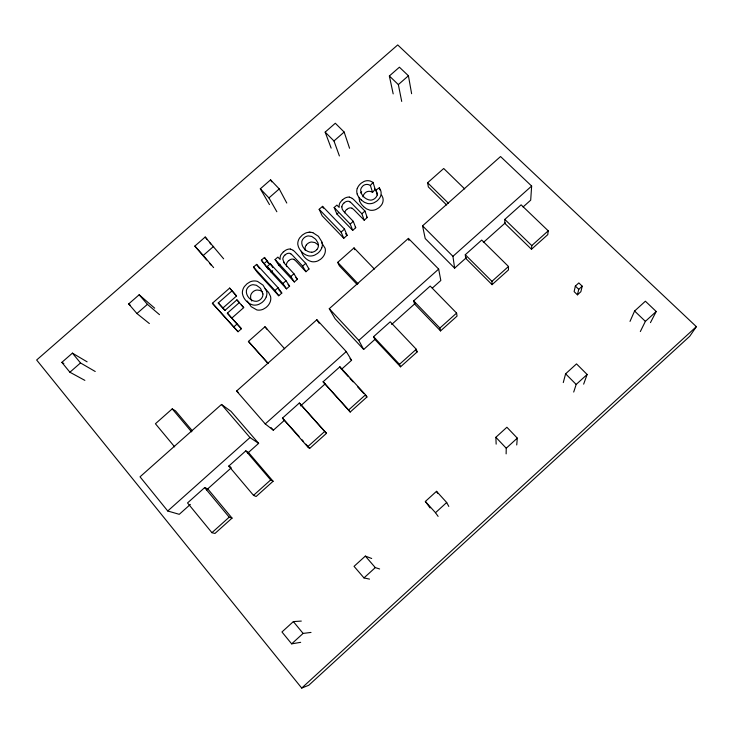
<?xml version="1.0" encoding="UTF-8"?>
<svg xmlns="http://www.w3.org/2000/svg" width="733" height="733" viewBox="0 0 733 733"><rect width="100%" height="100%" fill="white"/><g stroke="black" fill="none" stroke-linecap="round" stroke-linejoin="round"><path stroke-width="1.1" d="M504.808 219.414L504.79 223.318L531.48 249.266L547.762 234.652L548.22 230.831L521.117 204.828L504.808 219.414L531.773 245.592L531.48 249.266M508.491 266.482L508.445 269.955L492.063 284.661L465.666 258.291L465.29 254.727L481.709 240.058L508.491 266.482L491.944 281.344L492.063 284.661M506.127 453.874L506.237 448.229L495.865 437.289L506.897 427.247L517.296 438.132L516.728 444.968M466.454 257.585L454.625 268.159L425.222 238.546L422.547 225.837L500.538 156.541L531.645 186.054L530.692 200.164L523.087 206.963M341.853 206.88L342.21 209.107L343.548 211.241L353.279 221.357L355.734 227.706L352.71 230.382L336.914 214.054L334.156 207.521L336.905 205.093L339.168 207.412L339.168 205.304A8.246 7.605 -23.7 0 1 339.929 202.849L342.393 199.752M286.392 264.677L286.585 266.574M575.359 286.072L574.122 291.606L577.439 294.831L580.857 291.734L582.222 286.2L578.841 282.929L575.359 286.072L578.74 289.352L577.439 294.831M563.274 382.58L565.61 373.821L576.523 363.889L587.133 374.471L583.651 384.147M573.701 392.054L576.184 384.449L587.133 374.471M630.004 321.402L634.595 311.03L645.388 301.208L656.209 311.498L650.464 322.621M640.33 331.545L645.379 321.366L656.209 311.498M696.35 326.652L689.78 336.227L308.767 685.273L301.712 688.067L36.65 360.004L397.717 44.933L696.35 326.652L301.712 688.067M306.376 244.923L306.852 244.373A8.136 7.559 -28.4 0 1 307.686 243.603L308.281 243.173A6.524 6.066 -28.4 0 1 311.58 242.018L314.906 242.55L318.168 244.831A19.589 18.215 -29.6 0 1 318.525 245.198M373.051 182.398L375.168 189.343L372.566 192.394L370.403 185.495L373.051 182.398L370.394 181.088A8.604 7.907 -21.6 0 0 364.09 181.427L361.424 183.03A14.559 13.405 -21.4 0 0 360.682 183.644A12.122 11.151 -21.5 0 0 357.283 188.445M316.848 249.559L316.335 250.1A8.274 7.669 -28.4 0 1 315.447 250.851L314.824 251.272A6.615 6.139 -28.4 0 1 311.745 252.253M283.424 251.703L280.913 254.837A8.274 7.678 -31 0 0 280.125 257.329L280.088 259.473L277.871 257.1L275.095 259.546L278.833 265.264L294.336 281.976L297.387 279.273L293.942 273.766L284.111 263.019L282.782 258.951A6.936 6.432 -31 0 1 285.119 254.8M301.309 621.08L293.365 621.593L281.958 631.974L291.661 643.858L300.658 642.337M371.695 558.491L365.336 556.09L354.048 566.352L363.98 577.916L369.514 579.116M430.069 507.932L425.351 501.464L436.511 491.312L446.69 502.508L448.788 506.43M291.661 643.858L303.105 633.422L311.012 632.423M363.98 577.916L375.296 567.599L379.612 568.973M438.105 516.38L435.503 512.715L446.69 502.508M506.237 448.229L517.296 438.132M578.74 289.352L582.222 286.2M211.929 532.68L229.209 517.168L232.049 518.112L214.952 533.468L211.929 532.68L187.529 502.939L204.672 487.619L207.741 488.865L232.049 518.112M253.517 495.352L270.688 479.932L273.097 481.26L256.101 496.516L253.517 495.352L228.778 466.078L245.812 450.859L248.45 452.472L273.097 481.26M307.631 446.782L324.664 431.49L326.506 433.313L309.647 448.44L307.631 446.782L282.452 418.122L299.339 403.022L326.506 433.313M350.209 412.028L348.615 409.994L365.538 394.803L339.892 366.793L323.097 381.792L350.209 412.028L366.949 396.993L365.538 394.803M400.557 366.821L399.494 364.328L416.28 349.256L390.222 321.805L373.564 336.694L374.884 339.443L400.557 366.821L417.169 351.904L416.28 349.256M440.542 330.922L439.901 328.054L456.586 313.083L430.207 286.081L413.65 300.869L414.557 303.975L440.542 330.922L457.053 316.097L456.586 313.083M531.773 245.592L548.22 230.831M190.351 504.405L179.255 514.328L167.738 510.993L140.03 476.826L221.485 404.46L230.987 411.332L258.621 443.373L247.525 453.296M206.559 489.91L231.307 467.791M341.367 369.405L351.574 360.279L346.26 351.583L316.858 319.735L236.594 391.037L265.236 423.931L273.345 430.216L284.395 420.33M300.557 405.89L325.214 383.845M432.351 288.069L440.826 280.492L438.664 269.084L408.4 238.399L329.273 308.703L335.091 318.727L363.678 349.458L375.553 338.848M391.66 324.453L415.4 303.233M483.359 242.476L505.339 222.832M167.738 510.993L249.98 437.555L258.621 443.373M265.236 423.931L346.26 351.583M363.678 349.458L358.794 340.396L438.664 269.084M454.625 268.159L452.939 256.33L531.645 186.054M192.385 430.876L175.535 410.883L172.209 408.886L155.423 423.747L174.656 446.873M268.122 363.55L248.414 341.422L264.961 326.762L284.716 348.844M357.127 284.505L339.342 265.786L337.702 262.359L354.03 247.901L374.426 269.103M446.644 204.974L428.356 186.942L427.614 182.755L443.712 168.498L464.685 188.922M231.894 318.04L243.704 307.622L236.906 299.861L224.903 310.435L218.242 302.967L232.077 290.79L229.649 288.087L212.396 303.26L238.051 331.728L241.441 328.732L227.349 313.165L239.352 302.582L236.906 299.861M233.589 327.074L237.034 324.032L241.441 328.732M278.742 295.756L274.976 290.515L278.091 287.767L256.587 264.384L253.49 267.105L257.585 272.685L278.742 295.756L281.802 293.053L278.091 287.767M286.548 288.866L282.911 283.506L286.017 280.757L270.303 263.77L267.206 266.491L271.082 272.099L286.548 288.866L289.599 286.163L286.017 280.757M294.336 281.976L290.836 276.506L293.942 273.766M305.725 263.349L308.978 269.029L305.936 271.723L302.628 266.088L305.725 263.349L295.17 252.115A28.037 26.04 -32.9 0 0 293.942 250.943L293.282 250.42M343.777 238.271L341.111 232.095L344.501 229.099L322.529 206.349L319.167 209.308L322.163 215.804L343.777 238.271L347.112 235.33L344.501 229.099M352.71 230.382L350.2 224.069L353.279 221.357M364.952 211.04L367.224 217.554L364.2 220.221L361.882 213.752L364.952 211.04L354.195 200.072A27.918 25.792 -25.3 0 0 352.949 198.927L352.271 198.414M261.369 260.169L268.269 269.048L261.369 260.169L264.457 257.448L270.202 264.741M264.356 263.394L267.444 260.673M218.242 302.967L222.924 307.988L236.53 296.004L232.077 290.79M271.082 272.099L272.603 270.752M278.833 265.264L280.024 264.21M336.914 214.054L338.27 212.863M84.872 380.381L69.901 372.227L61.856 362.368L72.42 353.132L87.117 361.836M149.367 323.546L136.924 313.532L128.678 303.929L139.142 294.785L154.69 308.172M206.614 259.922L194.841 246.086L205.194 237.025L223.647 258.813M269.478 204.626L260.325 188.812L270.578 179.851L279.236 188.912L286.777 203.041M331.151 148.13L325.159 132.114L335.311 123.245L344.153 132.059L349.559 148.249M393.181 93.879L389.36 75.985L399.403 67.198L408.428 75.774L411.616 93.705M69.901 372.227L80.502 362.945L95.226 371.494M136.924 313.532L147.425 304.342L159.501 314.659M194.841 246.086L203.27 255.432L213.66 246.334M276.845 211.745L268.956 197.91L279.236 188.912M339.397 155.946L333.973 140.974L344.153 132.059M401.711 101.429L398.349 84.597L408.428 75.774M377.339 195.005L375.855 190.122L379.318 187.84L380.739 190.672A9.556 8.796 -21.3 0 1 381.032 194.428A9.804 9.025 -21.3 0 1 379.392 198.386L377.843 200.155A14.706 13.524 -21.6 0 1 376.515 201.282L374.022 202.757A10.06 9.263 -21.4 0 1 369.771 203.701L369.212 203.692A9.786 9.016 -21.4 0 1 367.563 203.499L364.347 202.281L361.259 199.962M311.745 252.253C306.486 252.399 301.181 247.03 301.804 241.725A6.624 6.139 -28.5 0 1 303.096 238.876L303.581 238.317A8.274 7.678 -28.4 0 1 304.433 237.538L305.038 237.098A6.634 6.148 -28.5 0 1 308.391 235.925L311.772 236.457L315.089 238.775A19.919 18.49 -29.6 0 1 316.161 239.938L318.067 243.072L318.36 246.407A6.615 6.148 -28.3 0 1 316.848 249.559M309.042 232.26L310.151 232.233M312.89 232.682L318.406 236.292L322.135 242.247A10.207 9.474 -28.2 0 1 321.769 247.827M349.494 201.676L350.292 202.161M352.005 208.309L352.784 208.786A16.282 15.063 -24.6 0 1 354.616 210.426L364.2 220.221M228.778 466.078L230.657 467.049M290.46 253.71L291.248 254.214M293.951 259.528L294.721 260.013A16.346 15.21 -32.2 0 1 296.526 261.699L305.936 271.723M61.856 362.368L63.844 363.476M370.403 185.495L368.891 184.762A5.598 5.149 -21.6 0 0 362.945 185.87L361.754 187.281A6.359 5.846 -21.6 0 0 360.663 190.067C360.645 195.097 365.62 199.843 370.55 200.136A6.258 5.763 -21.4 0 0 373.555 199.321L374.471 198.735A8.466 7.797 -21.4 0 0 375.296 198.047L375.507 197.837A6.157 5.672 -21.3 0 0 377.266 194.52A5.278 4.856 -21.2 0 0 377.22 193.191L375.855 190.122M372.566 192.394L371.081 191.661A5.507 5.067 -21.6 0 0 365.236 192.752L364.063 194.135A6.249 5.763 -21.6 0 0 362.991 196.884M374.435 188.885L375.168 189.343M262.634 291.936L260.105 290.433L257.164 290.021A6.56 6.111 -35.9 0 0 253.856 291.166L253.261 291.606A8.182 7.623 -35.9 0 0 252.418 292.385L251.932 292.934A6.542 6.093 -36 0 0 250.622 295.784L250.631 298.331L251.758 301.006M236.594 391.037L238.225 392.366M128.678 303.929L130.447 305.368M265.108 288.71L268.59 292.421L270.559 296.453A10.097 9.41 -35.8 0 1 270.138 302.033A11.994 11.178 -35.9 0 1 266.675 306.935A14.669 13.661 -35.9 0 1 265.712 307.723L263.22 309.207A10.207 9.511 -36 0 1 258.996 310.132L258.456 310.123A9.712 9.053 -36.1 0 1 256.816 309.912L251.181 306.678L247.25 301.016M282.452 418.122L299.064 436.401M363.577 206.642L366.619 208.923L369.78 210.133A9.63 8.878 -21.4 0 0 371.411 210.325L371.952 210.325A9.896 9.126 -21.3 0 0 376.139 209.4L378.585 207.952A14.468 13.331 -21.5 0 0 379.896 206.843L381.417 205.103A9.648 8.897 -21.2 0 0 383.029 201.199A9.401 8.668 -21.2 0 0 382.745 197.498L381.609 195.097M389.36 75.985L398.349 84.597M634.595 311.03L645.379 321.366M427.614 182.755L448.486 203.316M465.29 254.727L491.944 281.344M422.547 225.837L452.939 256.33M325.159 132.114L333.973 140.974M565.61 373.821L576.184 384.449M366.61 216.931L367.224 217.554M361.882 213.752L352.161 203.811A16.557 15.292 -24.6 0 0 350.301 202.143M355.203 227.148L355.734 227.706M334.156 207.521L350.2 224.069M413.65 300.869L439.901 328.054M345.564 233.726L347.112 235.33M319.167 209.308L341.111 232.095M248.414 341.422L268.241 363.486M337.702 262.359L357.997 283.708M212.396 303.26L238.051 331.728M415.611 350.255L417.169 351.904M260.325 188.812L268.956 197.91M373.564 336.694L399.494 364.328M308.382 268.397L308.978 269.029M302.628 266.088L293.09 255.909A16.621 15.439 -32.1 0 0 291.258 254.195M321.43 242.385L325.104 248.258A10.042 9.337 -28.2 0 1 324.756 253.755A11.93 11.087 -28.4 0 1 321.347 258.602A14.596 13.561 -28.4 0 1 320.394 259.39L317.92 260.866A10.152 9.437 -28.4 0 1 313.697 261.8L313.147 261.8A9.657 8.979 -28.4 0 1 311.507 261.599C306.605 260.334 302.482 256.083 301.29 251.19M329.273 308.703L358.794 340.396M295.811 277.578L297.387 279.273M275.095 259.546L290.836 276.506M288.051 284.486L289.599 286.163M267.206 266.491L282.911 283.506M350.035 358.611L351.574 360.279M278.778 289.764L281.802 293.053M253.49 267.105L274.976 290.515M342.32 370.083L348.477 376.808M350.017 378.494L353.095 381.856M357.713 386.905L363.87 393.63M365.41 395.316L366.949 396.993M323.097 381.792L348.615 409.994M425.351 501.464L435.503 512.715M236.53 296.004L229.649 288.087M241.285 304.937L243.704 307.622M222.924 307.988L225.113 310.435M227.349 313.165L237.034 324.032M299.339 403.022L324.664 431.49M302.088 439.846L303.599 441.559M305.872 444.143L309.647 448.44M271.091 427.632L273.345 430.216M139.142 294.785L147.425 304.342M365.336 556.09L375.296 567.599M221.485 404.46L249.98 437.555M245.812 450.859L270.688 479.932M209.565 263.376L211.031 265.108M203.27 255.432L213.624 267.6M264.961 326.762L267.334 329.575M172.209 408.886L191.56 431.856M204.672 487.619L229.209 517.168M72.42 353.132L80.502 362.945M293.365 621.593L303.105 633.422M205.194 237.025L207.329 239.682M209.464 242.339L210.884 244.116M256.587 264.384L259.464 268.397M264.457 257.448L266.134 259.913M267.252 261.553L268.36 263.193M270.303 263.77L272.85 267.536M339.892 366.793L341.551 369.249M316.858 319.735L319.121 323.244M436.511 491.312L437.628 493.272M270.578 179.851L271.668 181.848M322.529 206.349L323.372 208.218M354.03 247.901L354.772 249.687M379.318 187.84L379.896 189.801M408.4 238.399L408.922 240.451M305.139 250.246L305.102 247.736A6.515 6.047 -28.5 0 1 306.376 244.923M495.865 437.289L496.159 444.143M363.641 206.578A17.363 15.989 -20.9 0 1 359.518 200.805M359.61 200.769A9.208 8.484 -21.6 0 1 359.152 197.663M360.81 193.054A11.92 10.986 -21.4 0 1 361.681 191.89M361.323 199.907A17.647 16.218 -21 0 1 357.136 194.043M357.228 194.007A9.364 8.613 -21.7 0 1 357.264 188.436M346.846 209.482A4.7 4.343 -23.6 0 1 352.078 208.135M344.565 212.854A6.799 6.276 -23.6 0 1 346.746 209.4M342.595 199.917A8.411 7.751 -23.6 0 1 349.339 197.021M349.329 197.195A8.182 7.541 -23.7 0 1 352.261 198.432M344.253 202.867A4.783 4.407 -23.7 0 1 349.568 201.493M341.816 206.88A6.909 6.368 -23.6 0 1 344.153 202.775M312.808 232.691A10.39 9.63 -28.4 0 0 305.331 233.186L302.372 235.027L299.751 237.785A10.968 10.17 -28.5 0 0 297.891 242.311A9.621 8.915 -28.6 0 0 297.845 244.657C298.752 249.907 303.169 254.461 308.3 255.799A9.822 9.117 -28.4 0 0 309.967 256L310.526 256.009A10.317 9.584 -28.4 0 0 314.814 255.047L317.334 253.545A14.843 13.762 -28.5 0 0 318.314 252.757A12.131 11.252 -28.4 0 0 321.787 247.836M288.793 260.673A4.719 4.389 -31 0 1 294.034 259.345M286.356 264.677A6.817 6.34 -31 0 1 288.692 260.591M283.873 262.57A8.136 7.568 -31 0 1 283.992 262.075M283.616 251.868A8.439 7.834 -30.8 0 1 290.378 248.973M290.36 249.156A8.21 7.614 -30.9 0 1 293.264 250.429M285.219 254.882A4.801 4.453 -31 0 1 290.543 253.526M266.216 296.892A10.262 9.547 -35.8 0 0 266.675 291.221L263.019 285.137L257.576 281.435A10.436 9.694 -35.8 0 0 254.855 280.968L253.746 280.977A10.445 9.703 -35.8 0 0 250.035 281.893L247.067 283.744L244.41 286.539A11.022 10.244 -35.9 0 0 242.504 291.12A9.666 8.979 -36 0 0 242.421 293.502C243.237 298.78 247.543 303.489 252.683 304.901A9.868 9.181 -36 0 0 254.342 305.12L254.901 305.13A10.372 9.657 -36 0 0 259.189 304.186L261.727 302.674A14.917 13.863 -35.9 0 0 262.698 301.877A12.195 11.343 -35.9 0 0 266.235 296.892M262.955 293.951L262.835 295.426A6.652 6.194 -35.9 0 1 261.296 298.615L260.765 299.165A8.31 7.733 -35.9 0 1 259.876 299.925L259.244 300.338A6.652 6.185 -35.9 0 1 256.165 301.318C250.851 301.428 245.692 295.857 246.398 290.552A6.652 6.185 -35.9 0 1 247.736 287.666L248.221 287.098A8.32 7.733 -35.9 0 1 249.083 286.31L249.687 285.87A6.67 6.194 -35.9 0 1 253.05 284.697L256.413 285.265L259.684 287.638A20.029 18.618 -37.2 0 1 260.737 288.839L262.955 293.951"/></g></svg>
